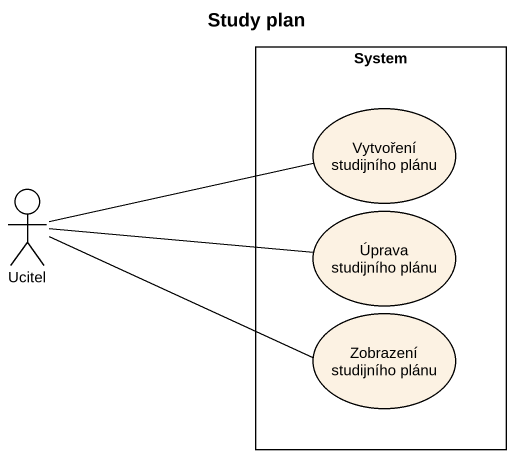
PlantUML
@startuml
title Study plan
rectangle System {
  usecase "Vytvoření studijního plánu" as Vytvoření_studijního_plánu
  usecase "Úprava studijního plánu" as Úprava_studijního_plánu
  usecase "Zobrazení studijního plánu" as Zobrazení_studijního_plánu
}
actor Ucitel
Ucitel -right- Vytvoření_studijního_plánu
Ucitel -right- Úprava_studijního_plánu
Ucitel -right- Zobrazení_studijního_plánu
@enduml
